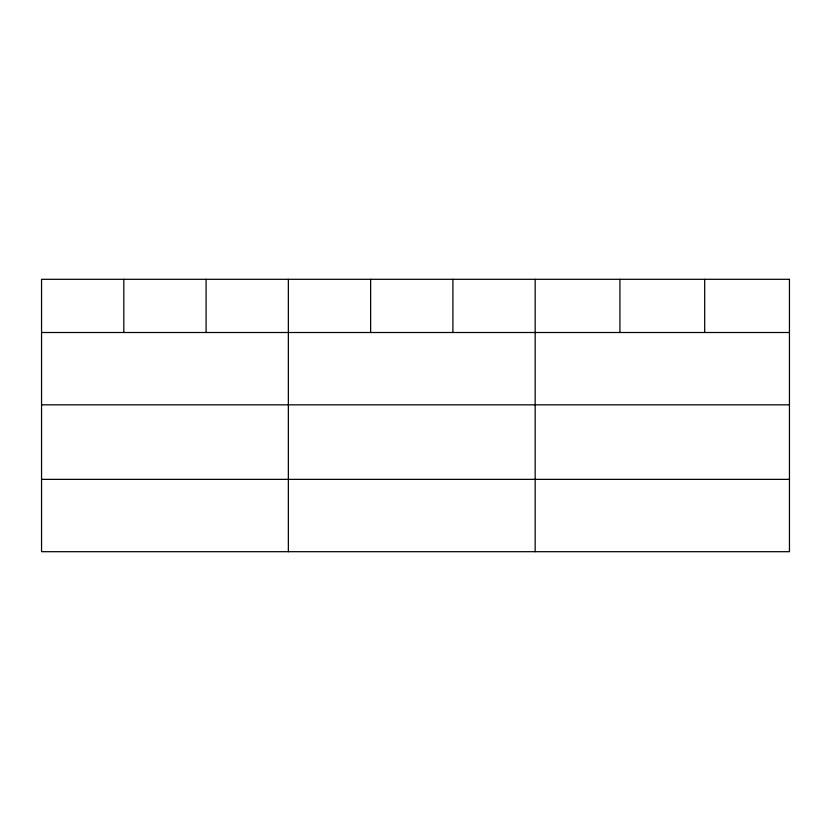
<?xml version="1.0" encoding="UTF-8"?>
<svg xmlns="http://www.w3.org/2000/svg" width="831" height="831" viewBox="0 0 831 831"><rect width="100%" height="100%" fill="white"/><g stroke="black" fill="none" stroke-linecap="round" stroke-linejoin="round"><path stroke-width="1.25" d="M41.55 332.504L789.45 332.504M41.55 404.832L789.45 404.832M41.55 479.362L789.45 479.362M704.688 279.309L704.688 332.504M619.926 279.309L619.926 332.504M535.164 279.309L535.164 551.691M452.895 279.309L452.895 332.504M370.626 279.309L370.626 332.504M288.357 279.309L288.357 551.691M206.088 279.309L206.088 332.504M123.819 279.309L123.819 332.504M789.45 279.309L41.55 279.309L41.55 551.691L789.45 551.691L789.45 279.309"/></g></svg>
